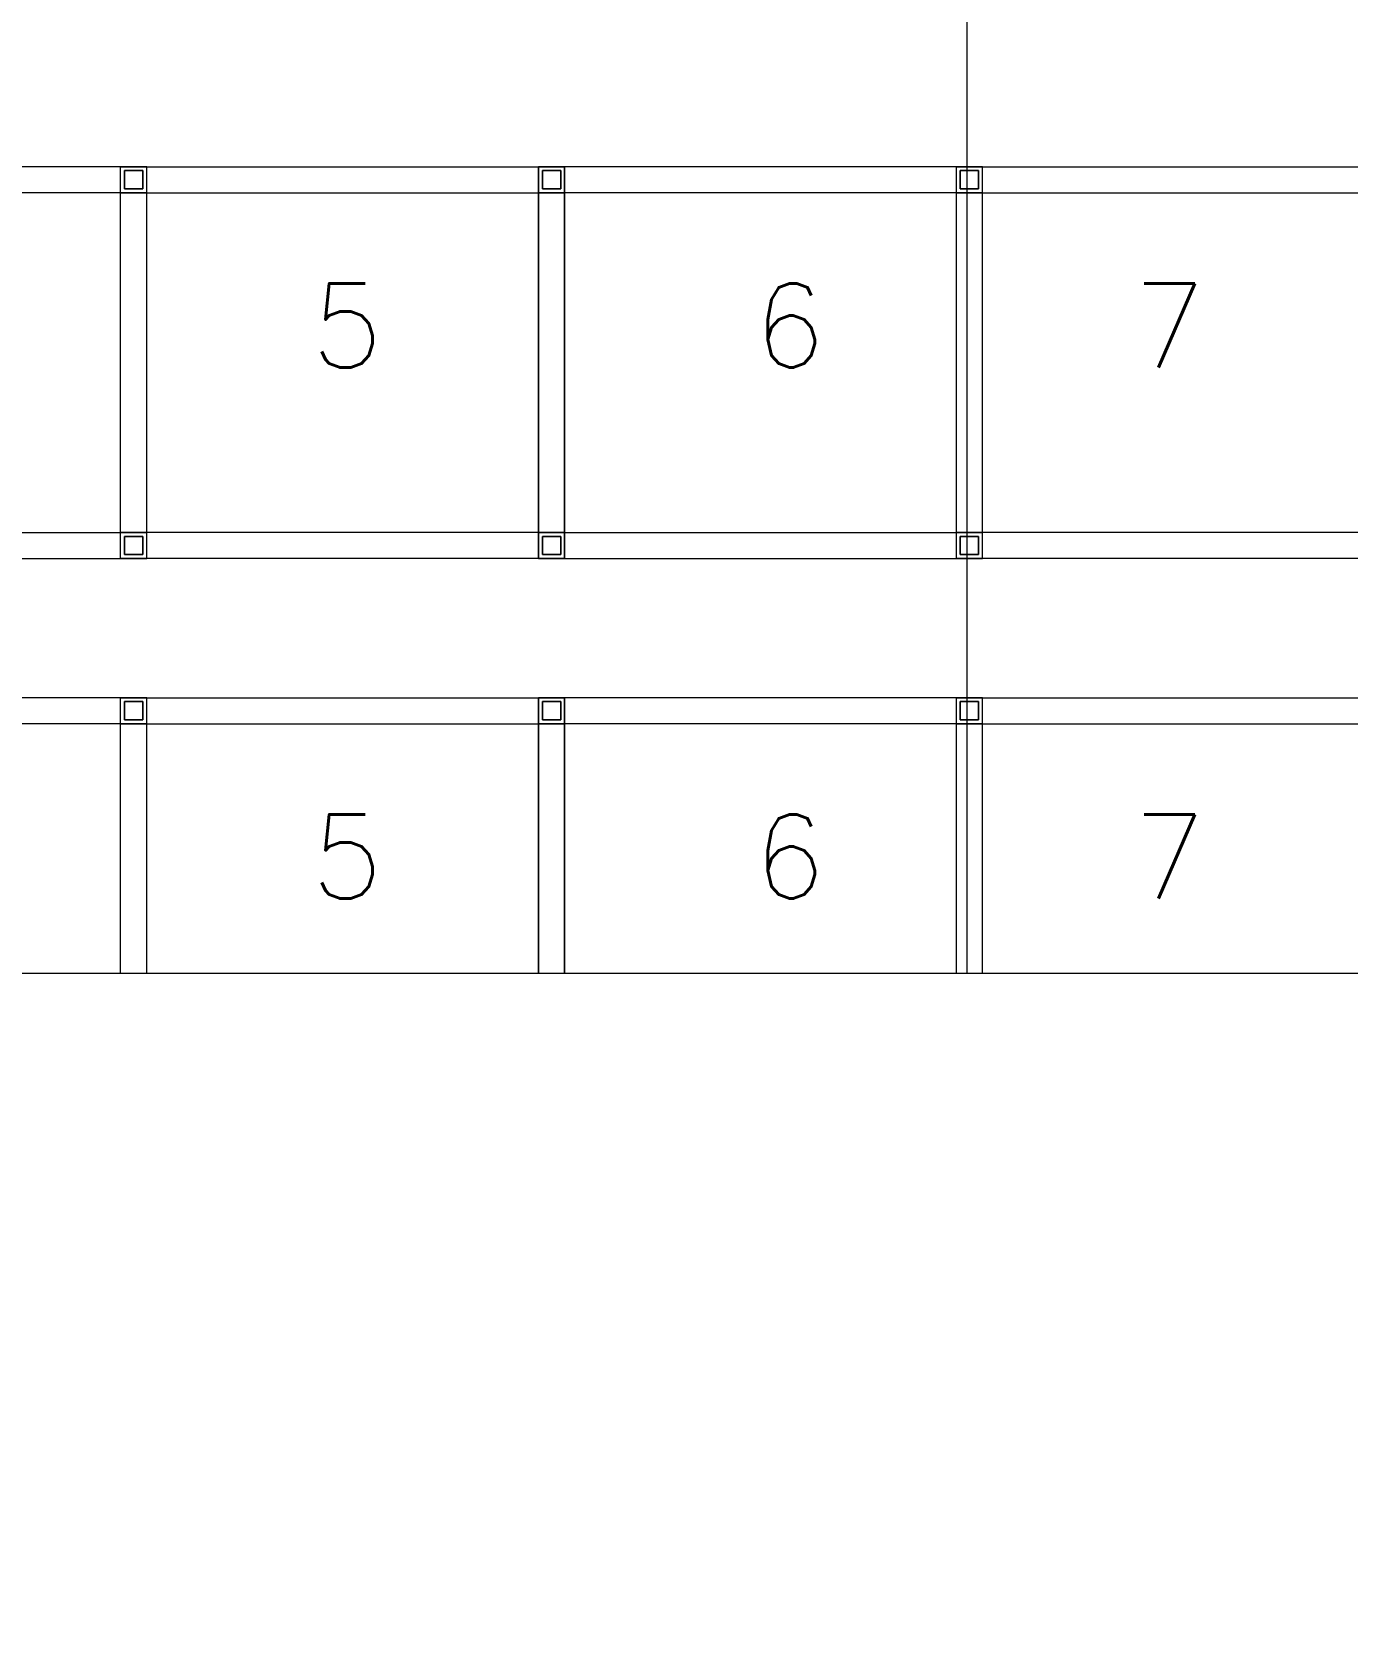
# Model space of a CAD drawing. Header units: millimetres. Extents: x -131970 to 468030, y -148196 to 152489.
# Drawn here: x 86421 to 91458, y 115779 to 121942 of the extents above; entities that cross this region are included whole.
import ezdxf
from ezdxf.xclip import XClip

# ---------------------------------------------------------------- set-up
doc = ezdxf.new("R2010")
doc.units = ezdxf.units.MM
doc.header["$LTSCALE"] = 500
doc.header["$XCLIPFRAME"] = 2
doc.linetypes.add('BUILDING PLAN$1$CENTER', pattern=[2, 1.25, -0.25, 0.25, -0.25])
doc.layers.get('0').update_dxf_attribs({"linetype": 'CONTINUOUS'})
doc.layers.add('0 DIMENSION', color=1, linetype='CONTINUOUS', lineweight=13)
doc.layers.add('BUILDING PLAN$0$CL', color=1, linetype='BUILDING PLAN$1$CENTER')
doc.styles.add('BUILDING PLAN$0$S1', font='romans1.shx')

# ---------------------------------------------------------------- blocks, each defined once
blk = doc.blocks.new('BUILDING PLAN$0$dfn')
at = {"color": 251}
for p, q in [((5747544.2, 378434.7), (5747544.2, 380134.7)), ((5747644, 378434.7), (5747644, 380134.7)), ((5748944.2, 380134.7), (5748944.2, 378434.7)), ((5749044.2, 380134.7), (5749044.2, 378434.7)), ((5749576.9, 378434.7), (5749576.9, 380134.7)), ((5749676.9, 378434.7), (5749676.9, 380134.7)), ((5749044.2, 378534.7), (5747544.2, 378534.7)), ((5747544.2, 378534.7), (5747544.2, 376834.7)), ((5749044.2, 378534.7), (5747544.2, 378534.7)), ((5749044.2, 378534.7), (5747544.2, 378534.7)), ((5749044.2, 378534.7), (5747544.2, 378534.7)), ((5749044.2, 378534.7), (5747544.2, 378534.7)), ((5749044.2, 378534.7), (5747544.2, 378534.7)), ((5749044.2, 378534.7), (5747544.2, 378534.7)), ((5749044.2, 378534.7), (5747544.2, 378534.7)), ((5749044.2, 378534.7), (5747544.2, 378534.7)), ((5749044.2, 378534.7), (5747544.2, 378534.7)), ((5749044.2, 378534.7), (5747544.2, 378534.7)), ((5747559, 378519.7), (5747559, 378449.7)), ((5747629, 378519.7), (5747559, 378519.7)), ((5747559, 378449.7), (5747559, 378519.7)), ((5747559, 378519.7), (5747629, 378519.7)), ((5747559, 378449.7), (5747559, 378519.7)), ((5747559, 378519.7), (5747629, 378519.7)), ((5747559, 378519.7), (5747559, 378449.7)), ((5747629, 378519.7), (5747559, 378519.7)), ((5747559, 378519.7), (5747559, 378449.7)), ((5747629, 378519.7), (5747559, 378519.7)), ((5747559, 378519.7), (5747559, 378449.7)), ((5747629, 378519.7), (5747559, 378519.7)), ((5747559, 378449.7), (5747559, 378519.7)), ((5747559, 378519.7), (5747629, 378519.7)), ((5747559, 378449.7), (5747559, 378519.7)), ((5747559, 378519.7), (5747629, 378519.7)), ((5747559, 378519.7), (5747559, 378449.7)), ((5747629, 378519.7), (5747559, 378519.7)), ((5747559, 378449.7), (5747559, 378519.7)), ((5747559, 378519.7), (5747629, 378519.7)), ((5747559, 378519.7), (5747559, 378449.7)), ((5747629, 378519.7), (5747559, 378519.7)), ((5747559, 378449.7), (5747559, 378519.7)), ((5747559, 378519.7), (5747629, 378519.7)), ((5747559, 378449.7), (5747559, 378519.7)), ((5747559, 378519.7), (5747629, 378519.7)), ((5747559, 378519.7), (5747559, 378449.7)), ((5747629, 378519.7), (5747559, 378519.7)), ((5747559, 378449.7), (5747559, 378519.7)), ((5747559, 378519.7), (5747629, 378519.7)), ((5747559, 378519.7), (5747559, 378449.7)), ((5747629, 378519.7), (5747559, 378519.7)), ((5747559, 378449.7), (5747559, 378519.7)), ((5747559, 378519.7), (5747629, 378519.7)), ((5747559, 378449.7), (5747559, 378519.7)), ((5747559, 378519.7), (5747629, 378519.7)), ((5747559, 378519.7), (5747559, 378449.7)), ((5747629, 378519.7), (5747559, 378519.7)), ((5747559, 378519.7), (5747559, 378449.7)), ((5747629, 378519.7), (5747559, 378519.7)), ((5747629, 378449.7), (5747629, 378519.7)), ((5747629, 378519.7), (5747629, 378449.7)), ((5747629, 378519.7), (5747629, 378449.7)), ((5747629, 378449.7), (5747629, 378519.7)), ((5747629, 378449.7), (5747629, 378519.7)), ((5747629, 378449.7), (5747629, 378519.7)), ((5747629, 378519.7), (5747629, 378449.7)), ((5747629, 378519.7), (5747629, 378449.7)), ((5747629, 378449.7), (5747629, 378519.7)), ((5747629, 378519.7), (5747629, 378449.7)), ((5747629, 378449.7), (5747629, 378519.7)), ((5747629, 378519.7), (5747629, 378449.7)), ((5747629, 378519.7), (5747629, 378449.7)), ((5747629, 378449.7), (5747629, 378519.7)), ((5747629, 378519.7), (5747629, 378449.7)), ((5747629, 378449.7), (5747629, 378519.7)), ((5747629, 378519.7), (5747629, 378449.7)), ((5747629, 378519.7), (5747629, 378449.7)), ((5747629, 378449.7), (5747629, 378519.7)), ((5747629, 378449.7), (5747629, 378519.7)), ((5747644, 378534.7), (5747644, 376834.7)), ((5748944.2, 376834.7), (5748944.2, 378534.7)), ((5748959.2, 378449.7), (5748959.2, 378519.7)), ((5748959.2, 378519.7), (5749029.2, 378519.7)), ((5748959.2, 378449.7), (5748959.2, 378519.7)), ((5748959.2, 378519.7), (5749029.2, 378519.7)), ((5749029.2, 378519.7), (5748959.2, 378519.7)), ((5748959.2, 378519.7), (5748959.2, 378449.7)), ((5749029.2, 378519.7), (5748959.2, 378519.7)), ((5748959.2, 378519.7), (5748959.2, 378449.7)), ((5748959.2, 378449.7), (5748959.2, 378519.7)), ((5748959.2, 378519.7), (5749029.2, 378519.7)), ((5748959.2, 378449.7), (5748959.2, 378519.7)), ((5748959.2, 378519.7), (5749029.2, 378519.7)), ((5749029.2, 378519.7), (5748959.2, 378519.7)), ((5748959.2, 378519.7), (5748959.2, 378449.7)), ((5749029.2, 378519.7), (5748959.2, 378519.7)), ((5748959.2, 378519.7), (5748959.2, 378449.7)), ((5748959.2, 378449.7), (5748959.2, 378519.7)), ((5748959.2, 378519.7), (5749029.2, 378519.7)), ((5749029.2, 378519.7), (5748959.2, 378519.7)), ((5748959.2, 378519.7), (5748959.2, 378449.7)), ((5748959.2, 378449.7), (5748959.2, 378519.7)), ((5748959.2, 378519.7), (5749029.2, 378519.7)), ((5749029.2, 378519.7), (5748959.2, 378519.7)), ((5748959.2, 378519.7), (5748959.2, 378449.7)), ((5749029.2, 378519.7), (5748959.2, 378519.7)), ((5748959.2, 378519.7), (5748959.2, 378449.7)), ((5748959.2, 378449.7), (5748959.2, 378519.7)), ((5748959.2, 378519.7), (5749029.2, 378519.7)), ((5749029.2, 378519.7), (5748959.2, 378519.7)), ((5748959.2, 378519.7), (5748959.2, 378449.7)), ((5748959.2, 378449.7), (5748959.2, 378519.7)), ((5748959.2, 378519.7), (5749029.2, 378519.7)), ((5748959.2, 378449.7), (5748959.2, 378519.7)), ((5748959.2, 378519.7), (5749029.2, 378519.7)), ((5749029.2, 378519.7), (5748959.2, 378519.7)), ((5748959.2, 378519.7), (5748959.2, 378449.7)), ((5749029.2, 378519.7), (5748959.2, 378519.7)), ((5748959.2, 378519.7), (5748959.2, 378449.7)), ((5748959.2, 378449.7), (5748959.2, 378519.7)), ((5748959.2, 378519.7), (5749029.2, 378519.7)), ((5749029.2, 378519.7), (5749029.2, 378449.7)), ((5749029.2, 378519.7), (5749029.2, 378449.7)), ((5749029.2, 378449.7), (5749029.2, 378519.7)), ((5749029.2, 378449.7), (5749029.2, 378519.7)), ((5749029.2, 378519.7), (5749029.2, 378449.7)), ((5749029.2, 378519.7), (5749029.2, 378449.7)), ((5749029.2, 378449.7), (5749029.2, 378519.7)), ((5749029.2, 378449.7), (5749029.2, 378519.7)), ((5749029.2, 378519.7), (5749029.2, 378449.7)), ((5749029.2, 378449.7), (5749029.2, 378519.7)), ((5749029.2, 378519.7), (5749029.2, 378449.7)), ((5749029.2, 378449.7), (5749029.2, 378519.7)), ((5749029.2, 378449.7), (5749029.2, 378519.7)), ((5749029.2, 378519.7), (5749029.2, 378449.7)), ((5749029.2, 378449.7), (5749029.2, 378519.7)), ((5749029.2, 378519.7), (5749029.2, 378449.7)), ((5749029.2, 378519.7), (5749029.2, 378449.7)), ((5749029.2, 378449.7), (5749029.2, 378519.7)), ((5749029.2, 378449.7), (5749029.2, 378519.7)), ((5749029.2, 378519.7), (5749029.2, 378449.7)), ((5749044.2, 376834.7), (5749044.2, 378534.7)), ((5751076.9, 378534.7), (5749576.9, 378534.7)), ((5749576.9, 378534.7), (5749576.9, 376834.7)), ((5751076.9, 378534.7), (5749576.9, 378534.7)), ((5751076.9, 378534.7), (5749576.9, 378534.7)), ((5751076.9, 378534.7), (5749576.9, 378534.7)), ((5751076.9, 378534.7), (5749576.9, 378534.7)), ((5751076.9, 378534.7), (5749576.9, 378534.7)), ((5751076.9, 378534.7), (5749576.9, 378534.7)), ((5751076.9, 378534.7), (5749576.9, 378534.7)), ((5751076.9, 378534.7), (5749576.9, 378534.7)), ((5751076.9, 378534.7), (5749576.9, 378534.7)), ((5751076.9, 378534.7), (5749576.9, 378534.7)), ((5749591.9, 378519.7), (5749591.9, 378449.7)), ((5749661.9, 378519.7), (5749591.9, 378519.7)), ((5749591.9, 378449.7), (5749591.9, 378519.7)), ((5749591.9, 378519.7), (5749661.9, 378519.7)), ((5749591.9, 378449.7), (5749591.9, 378519.7)), ((5749591.9, 378519.7), (5749661.9, 378519.7)), ((5749591.9, 378519.7), (5749591.9, 378449.7)), ((5749661.9, 378519.7), (5749591.9, 378519.7)), ((5749591.9, 378519.7), (5749591.9, 378449.7)), ((5749661.9, 378519.7), (5749591.9, 378519.7)), ((5749591.9, 378519.7), (5749591.9, 378449.7)), ((5749661.9, 378519.7), (5749591.9, 378519.7)), ((5749591.9, 378449.7), (5749591.9, 378519.7)), ((5749591.9, 378519.7), (5749661.9, 378519.7)), ((5749591.9, 378449.7), (5749591.9, 378519.7)), ((5749591.9, 378519.7), (5749661.9, 378519.7)), ((5749591.9, 378519.7), (5749591.9, 378449.7)), ((5749661.9, 378519.7), (5749591.9, 378519.7)), ((5749591.9, 378449.7), (5749591.9, 378519.7)), ((5749591.9, 378519.7), (5749661.9, 378519.7)), ((5749591.9, 378519.7), (5749591.9, 378449.7)), ((5749661.9, 378519.7), (5749591.9, 378519.7)), ((5749591.9, 378449.7), (5749591.9, 378519.7)), ((5749591.9, 378519.7), (5749661.9, 378519.7)), ((5749591.9, 378449.7), (5749591.9, 378519.7)), ((5749591.9, 378519.7), (5749661.9, 378519.7)), ((5749591.9, 378519.7), (5749591.9, 378449.7)), ((5749661.9, 378519.7), (5749591.9, 378519.7)), ((5749591.9, 378449.7), (5749591.9, 378519.7)), ((5749591.9, 378519.7), (5749661.9, 378519.7)), ((5749591.9, 378519.7), (5749591.9, 378449.7)), ((5749661.9, 378519.7), (5749591.9, 378519.7)), ((5749591.9, 378449.7), (5749591.9, 378519.7)), ((5749591.9, 378519.7), (5749661.9, 378519.7)), ((5749591.9, 378449.7), (5749591.9, 378519.7)), ((5749591.9, 378519.7), (5749661.9, 378519.7)), ((5749591.9, 378519.7), (5749591.9, 378449.7)), ((5749661.9, 378519.7), (5749591.9, 378519.7)), ((5749591.9, 378519.7), (5749591.9, 378449.7)), ((5749661.9, 378519.7), (5749591.9, 378519.7)), ((5749661.9, 378449.7), (5749661.9, 378519.7)), ((5749661.9, 378519.7), (5749661.9, 378449.7)), ((5749661.9, 378519.7), (5749661.9, 378449.7)), ((5749661.9, 378449.7), (5749661.9, 378519.7)), ((5749661.9, 378449.7), (5749661.9, 378519.7)), ((5749661.9, 378449.7), (5749661.9, 378519.7)), ((5749661.9, 378519.7), (5749661.9, 378449.7)), ((5749661.9, 378519.7), (5749661.9, 378449.7)), ((5749661.9, 378449.7), (5749661.9, 378519.7)), ((5749661.9, 378519.7), (5749661.9, 378449.7)), ((5749661.9, 378449.7), (5749661.9, 378519.7)), ((5749661.9, 378519.7), (5749661.9, 378449.7)), ((5749661.9, 378519.7), (5749661.9, 378449.7)), ((5749661.9, 378449.7), (5749661.9, 378519.7)), ((5749661.9, 378519.7), (5749661.9, 378449.7)), ((5749661.9, 378449.7), (5749661.9, 378519.7)), ((5749661.9, 378519.7), (5749661.9, 378449.7)), ((5749661.9, 378519.7), (5749661.9, 378449.7)), ((5749661.9, 378449.7), (5749661.9, 378519.7)), ((5749661.9, 378449.7), (5749661.9, 378519.7)), ((5749676.9, 378534.7), (5749676.9, 376834.7)), ((5749044.2, 378434.7), (5747544.2, 378434.7)), ((5749044.2, 378434.7), (5747544.2, 378434.7)), ((5749044.2, 378434.7), (5747544.2, 378434.7)), ((5749044.2, 378434.7), (5747544.2, 378434.7)), ((5749044.2, 378434.7), (5747544.2, 378434.7)), ((5749044.2, 378434.7), (5747544.2, 378434.7)), ((5749044.2, 378434.7), (5747544.2, 378434.7)), ((5749044.2, 378434.7), (5747544.2, 378434.7)), ((5749044.2, 378434.7), (5747544.2, 378434.7)), ((5749044.2, 378434.7), (5747544.2, 378434.7)), ((5749044.2, 378434.7), (5747544.2, 378434.7)), ((5747559, 378449.7), (5747629, 378449.7)), ((5747629, 378449.7), (5747559, 378449.7)), ((5747629, 378449.7), (5747559, 378449.7)), ((5747559, 378449.7), (5747629, 378449.7)), ((5747559, 378449.7), (5747629, 378449.7)), ((5747559, 378449.7), (5747629, 378449.7)), ((5747629, 378449.7), (5747559, 378449.7)), ((5747629, 378449.7), (5747559, 378449.7)), ((5747559, 378449.7), (5747629, 378449.7)), ((5747629, 378449.7), (5747559, 378449.7)), ((5747559, 378449.7), (5747629, 378449.7)), ((5747629, 378449.7), (5747559, 378449.7)), ((5747629, 378449.7), (5747559, 378449.7)), ((5747559, 378449.7), (5747629, 378449.7)), ((5747629, 378449.7), (5747559, 378449.7)), ((5747559, 378449.7), (5747629, 378449.7)), ((5747629, 378449.7), (5747559, 378449.7)), ((5747629, 378449.7), (5747559, 378449.7)), ((5747559, 378449.7), (5747629, 378449.7)), ((5747559, 378449.7), (5747629, 378449.7)), ((5749029.2, 378449.7), (5748959.2, 378449.7)), ((5749029.2, 378449.7), (5748959.2, 378449.7)), ((5748959.2, 378449.7), (5749029.2, 378449.7)), ((5748959.2, 378449.7), (5749029.2, 378449.7)), ((5749029.2, 378449.7), (5748959.2, 378449.7)), ((5749029.2, 378449.7), (5748959.2, 378449.7)), ((5748959.2, 378449.7), (5749029.2, 378449.7)), ((5748959.2, 378449.7), (5749029.2, 378449.7)), ((5749029.2, 378449.7), (5748959.2, 378449.7)), ((5748959.2, 378449.7), (5749029.2, 378449.7)), ((5749029.2, 378449.7), (5748959.2, 378449.7)), ((5748959.2, 378449.7), (5749029.2, 378449.7)), ((5748959.2, 378449.7), (5749029.2, 378449.7)), ((5749029.2, 378449.7), (5748959.2, 378449.7)), ((5748959.2, 378449.7), (5749029.2, 378449.7)), ((5749029.2, 378449.7), (5748959.2, 378449.7)), ((5749029.2, 378449.7), (5748959.2, 378449.7)), ((5748959.2, 378449.7), (5749029.2, 378449.7)), ((5748959.2, 378449.7), (5749029.2, 378449.7)), ((5749029.2, 378449.7), (5748959.2, 378449.7)), ((5751076.9, 378434.7), (5749576.9, 378434.7)), ((5751076.9, 378434.7), (5749576.9, 378434.7)), ((5751076.9, 378434.7), (5749576.9, 378434.7)), ((5751076.9, 378434.7), (5749576.9, 378434.7)), ((5751076.9, 378434.7), (5749576.9, 378434.7)), ((5751076.9, 378434.7), (5749576.9, 378434.7)), ((5751076.9, 378434.7), (5749576.9, 378434.7)), ((5751076.9, 378434.7), (5749576.9, 378434.7)), ((5751076.9, 378434.7), (5749576.9, 378434.7)), ((5751076.9, 378434.7), (5749576.9, 378434.7)), ((5751076.9, 378434.7), (5749576.9, 378434.7)), ((5749591.9, 378449.7), (5749661.9, 378449.7)), ((5749661.9, 378449.7), (5749591.9, 378449.7)), ((5749661.9, 378449.7), (5749591.9, 378449.7)), ((5749591.9, 378449.7), (5749661.9, 378449.7)), ((5749591.9, 378449.7), (5749661.9, 378449.7)), ((5749591.9, 378449.7), (5749661.9, 378449.7)), ((5749661.9, 378449.7), (5749591.9, 378449.7)), ((5749661.9, 378449.7), (5749591.9, 378449.7)), ((5749591.9, 378449.7), (5749661.9, 378449.7)), ((5749661.9, 378449.7), (5749591.9, 378449.7)), ((5749591.9, 378449.7), (5749661.9, 378449.7)), ((5749661.9, 378449.7), (5749591.9, 378449.7)), ((5749661.9, 378449.7), (5749591.9, 378449.7)), ((5749591.9, 378449.7), (5749661.9, 378449.7)), ((5749661.9, 378449.7), (5749591.9, 378449.7)), ((5749591.9, 378449.7), (5749661.9, 378449.7)), ((5749661.9, 378449.7), (5749591.9, 378449.7)), ((5749661.9, 378449.7), (5749591.9, 378449.7)), ((5749591.9, 378449.7), (5749661.9, 378449.7)), ((5749591.9, 378449.7), (5749661.9, 378449.7)), ((5749044.2, 376934.7), (5747544.2, 376934.7)), ((5749044.2, 376934.7), (5747544.2, 376934.7)), ((5749044.2, 376934.7), (5747544.2, 376934.7)), ((5749044.2, 376934.7), (5747544.2, 376934.7)), ((5749044.2, 376934.7), (5747544.2, 376934.7)), ((5749044.2, 376934.7), (5747544.2, 376934.7)), ((5747544.2, 375234.7), (5747544.2, 376934.7)), ((5747544.2, 376934.7), (5749044.2, 376934.7)), ((5749044.2, 376934.7), (5747544.2, 376934.7)), ((5749044.2, 376934.7), (5747544.2, 376934.7)), ((5749044.2, 376934.7), (5747544.2, 376934.7)), ((5749044.2, 376934.7), (5747544.2, 376934.7)), ((5747559, 376919.7), (5747559, 376849.7)), ((5747629, 376919.7), (5747559, 376919.7)), ((5747559, 376849.7), (5747559, 376919.7)), ((5747559, 376919.7), (5747629, 376919.7)), ((5747559, 376849.7), (5747559, 376919.7)), ((5747559, 376919.7), (5747629, 376919.7)), ((5747559, 376919.7), (5747559, 376849.7)), ((5747629, 376919.7), (5747559, 376919.7)), ((5747559, 376849.7), (5747559, 376919.7)), ((5747559, 376919.7), (5747629, 376919.7)), ((5747559, 376919.7), (5747559, 376849.7)), ((5747629, 376919.7), (5747559, 376919.7)), ((5747559, 376849.7), (5747559, 376919.7)), ((5747559, 376919.7), (5747629, 376919.7)), ((5747559, 376849.7), (5747559, 376919.7)), ((5747559, 376919.7), (5747629, 376919.7)), ((5747559, 376919.7), (5747559, 376849.7)), ((5747629, 376919.7), (5747559, 376919.7)), ((5747559, 376919.7), (5747559, 376849.7)), ((5747629, 376919.7), (5747559, 376919.7)), ((5747559, 376919.7), (5747559, 376849.7)), ((5747629, 376919.7), (5747559, 376919.7)), ((5747559, 376849.7), (5747559, 376919.7)), ((5747559, 376919.7), (5747629, 376919.7)), ((5747559, 376849.7), (5747559, 376919.7)), ((5747559, 376919.7), (5747629, 376919.7)), ((5747559, 376919.7), (5747559, 376849.7)), ((5747629, 376919.7), (5747559, 376919.7)), ((5747559, 376919.7), (5747559, 376849.7)), ((5747629, 376919.7), (5747559, 376919.7)), ((5747559, 376919.7), (5747559, 376849.7)), ((5747629, 376919.7), (5747559, 376919.7)), ((5747559, 376849.7), (5747559, 376919.7)), ((5747559, 376919.7), (5747629, 376919.7)), ((5747559, 376849.7), (5747559, 376919.7)), ((5747559, 376919.7), (5747629, 376919.7)), ((5747559, 376919.7), (5747559, 376849.7)), ((5747629, 376919.7), (5747559, 376919.7)), ((5747559, 376849.7), (5747559, 376919.7)), ((5747559, 376919.7), (5747629, 376919.7)), ((5747629, 376849.7), (5747629, 376919.7)), ((5747629, 376919.7), (5747629, 376849.7)), ((5747629, 376919.7), (5747629, 376849.7)), ((5747629, 376849.7), (5747629, 376919.7)), ((5747629, 376919.7), (5747629, 376849.7)), ((5747629, 376849.7), (5747629, 376919.7)), ((5747629, 376919.7), (5747629, 376849.7)), ((5747629, 376919.7), (5747629, 376849.7)), ((5747629, 376849.7), (5747629, 376919.7)), ((5747629, 376849.7), (5747629, 376919.7)), ((5747629, 376849.7), (5747629, 376919.7)), ((5747629, 376919.7), (5747629, 376849.7)), ((5747629, 376919.7), (5747629, 376849.7)), ((5747629, 376849.7), (5747629, 376919.7)), ((5747629, 376849.7), (5747629, 376919.7)), ((5747629, 376849.7), (5747629, 376919.7)), ((5747629, 376919.7), (5747629, 376849.7)), ((5747629, 376919.7), (5747629, 376849.7)), ((5747629, 376849.7), (5747629, 376919.7)), ((5747629, 376919.7), (5747629, 376849.7)), ((5747644, 375234.7), (5747644, 376934.7)), ((5748944.2, 376934.7), (5748944.2, 375234.7)), ((5749029.2, 376919.7), (5748959.2, 376919.7)), ((5748959.2, 376919.7), (5748959.2, 376849.7)), ((5748959.2, 376849.7), (5748959.2, 376919.7)), ((5748959.2, 376919.7), (5749029.2, 376919.7)), ((5749029.2, 376919.7), (5748959.2, 376919.7)), ((5748959.2, 376919.7), (5748959.2, 376849.7)), ((5749029.2, 376919.7), (5748959.2, 376919.7)), ((5748959.2, 376919.7), (5748959.2, 376849.7)), ((5748959.2, 376849.7), (5748959.2, 376919.7)), ((5748959.2, 376919.7), (5749029.2, 376919.7)), ((5748959.2, 376849.7), (5748959.2, 376919.7)), ((5748959.2, 376919.7), (5749029.2, 376919.7)), ((5749029.2, 376919.7), (5748959.2, 376919.7)), ((5748959.2, 376919.7), (5748959.2, 376849.7)), ((5749029.2, 376919.7), (5748959.2, 376919.7)), ((5748959.2, 376919.7), (5748959.2, 376849.7)), ((5748959.2, 376849.7), (5748959.2, 376919.7)), ((5748959.2, 376919.7), (5749029.2, 376919.7)), ((5748959.2, 376849.7), (5748959.2, 376919.7)), ((5748959.2, 376919.7), (5749029.2, 376919.7)), ((5748959.2, 376849.7), (5748959.2, 376919.7)), ((5748959.2, 376919.7), (5749029.2, 376919.7)), ((5749029.2, 376919.7), (5748959.2, 376919.7)), ((5748959.2, 376919.7), (5748959.2, 376849.7)), ((5749029.2, 376919.7), (5748959.2, 376919.7)), ((5748959.2, 376919.7), (5748959.2, 376849.7)), ((5748959.2, 376849.7), (5748959.2, 376919.7)), ((5748959.2, 376919.7), (5749029.2, 376919.7)), ((5748959.2, 376849.7), (5748959.2, 376919.7)), ((5748959.2, 376919.7), (5749029.2, 376919.7)), ((5749029.2, 376919.7), (5748959.2, 376919.7)), ((5748959.2, 376919.7), (5748959.2, 376849.7)), ((5748959.2, 376849.7), (5748959.2, 376919.7)), ((5748959.2, 376919.7), (5749029.2, 376919.7)), ((5749029.2, 376919.7), (5748959.2, 376919.7)), ((5748959.2, 376919.7), (5748959.2, 376849.7)), ((5749029.2, 376919.7), (5748959.2, 376919.7)), ((5748959.2, 376919.7), (5748959.2, 376849.7)), ((5748959.2, 376849.7), (5748959.2, 376919.7)), ((5748959.2, 376919.7), (5749029.2, 376919.7)), ((5749029.2, 376849.7), (5749029.2, 376919.7)), ((5749029.2, 376919.7), (5749029.2, 376849.7)), ((5749029.2, 376849.7), (5749029.2, 376919.7)), ((5749029.2, 376849.7), (5749029.2, 376919.7)), ((5749029.2, 376919.7), (5749029.2, 376849.7)), ((5749029.2, 376919.7), (5749029.2, 376849.7)), ((5749029.2, 376849.7), (5749029.2, 376919.7)), ((5749029.2, 376849.7), (5749029.2, 376919.7)), ((5749029.2, 376919.7), (5749029.2, 376849.7)), ((5749029.2, 376919.7), (5749029.2, 376849.7)), ((5749029.2, 376919.7), (5749029.2, 376849.7)), ((5749029.2, 376849.7), (5749029.2, 376919.7)), ((5749029.2, 376849.7), (5749029.2, 376919.7)), ((5749029.2, 376919.7), (5749029.2, 376849.7)), ((5749029.2, 376919.7), (5749029.2, 376849.7)), ((5749029.2, 376849.7), (5749029.2, 376919.7)), ((5749029.2, 376919.7), (5749029.2, 376849.7)), ((5749029.2, 376849.7), (5749029.2, 376919.7)), ((5749029.2, 376849.7), (5749029.2, 376919.7)), ((5749029.2, 376919.7), (5749029.2, 376849.7)), ((5749044.2, 376934.7), (5749044.2, 375234.7)), ((5751076.9, 376934.7), (5749576.9, 376934.7)), ((5751076.9, 376934.7), (5749576.9, 376934.7)), ((5751076.9, 376934.7), (5749576.9, 376934.7)), ((5751076.9, 376934.7), (5749576.9, 376934.7)), ((5751076.9, 376934.7), (5749576.9, 376934.7)), ((5751076.9, 376934.7), (5749576.9, 376934.7)), ((5749576.9, 375234.7), (5749576.9, 376934.7)), ((5749576.9, 376934.7), (5751076.9, 376934.7)), ((5751076.9, 376934.7), (5749576.9, 376934.7)), ((5751076.9, 376934.7), (5749576.9, 376934.7)), ((5751076.9, 376934.7), (5749576.9, 376934.7)), ((5751076.9, 376934.7), (5749576.9, 376934.7)), ((5749591.9, 376919.7), (5749591.9, 376849.7)), ((5749661.9, 376919.7), (5749591.9, 376919.7)), ((5749591.9, 376849.7), (5749591.9, 376919.7)), ((5749591.9, 376919.7), (5749661.9, 376919.7)), ((5749591.9, 376849.7), (5749591.9, 376919.7)), ((5749591.9, 376919.7), (5749661.9, 376919.7)), ((5749591.9, 376919.7), (5749591.9, 376849.7)), ((5749661.9, 376919.7), (5749591.9, 376919.7)), ((5749591.9, 376849.7), (5749591.9, 376919.7)), ((5749591.9, 376919.7), (5749661.9, 376919.7)), ((5749591.9, 376919.7), (5749591.9, 376849.7)), ((5749661.9, 376919.7), (5749591.9, 376919.7)), ((5749591.9, 376849.7), (5749591.9, 376919.7)), ((5749591.9, 376919.7), (5749661.9, 376919.7)), ((5749591.9, 376849.7), (5749591.9, 376919.7)), ((5749591.9, 376919.7), (5749661.9, 376919.7)), ((5749591.9, 376919.7), (5749591.9, 376849.7)), ((5749661.9, 376919.7), (5749591.9, 376919.7)), ((5749591.9, 376919.7), (5749591.9, 376849.7)), ((5749661.9, 376919.7), (5749591.9, 376919.7)), ((5749591.9, 376919.7), (5749591.9, 376849.7)), ((5749661.9, 376919.7), (5749591.9, 376919.7)), ((5749591.9, 376849.7), (5749591.9, 376919.7)), ((5749591.9, 376919.7), (5749661.9, 376919.7)), ((5749591.9, 376849.7), (5749591.9, 376919.7)), ((5749591.9, 376919.7), (5749661.9, 376919.7)), ((5749591.9, 376919.7), (5749591.9, 376849.7)), ((5749661.9, 376919.7), (5749591.9, 376919.7)), ((5749591.9, 376919.7), (5749591.9, 376849.7)), ((5749661.9, 376919.7), (5749591.9, 376919.7)), ((5749591.9, 376919.7), (5749591.9, 376849.7)), ((5749661.9, 376919.7), (5749591.9, 376919.7)), ((5749591.9, 376849.7), (5749591.9, 376919.7)), ((5749591.9, 376919.7), (5749661.9, 376919.7)), ((5749591.9, 376849.7), (5749591.9, 376919.7)), ((5749591.9, 376919.7), (5749661.9, 376919.7)), ((5749591.9, 376919.7), (5749591.9, 376849.7)), ((5749661.9, 376919.7), (5749591.9, 376919.7)), ((5749591.9, 376849.7), (5749591.9, 376919.7)), ((5749591.9, 376919.7), (5749661.9, 376919.7)), ((5749661.9, 376849.7), (5749661.9, 376919.7)), ((5749661.9, 376919.7), (5749661.9, 376849.7)), ((5749661.9, 376919.7), (5749661.9, 376849.7)), ((5749661.9, 376849.7), (5749661.9, 376919.7)), ((5749661.9, 376919.7), (5749661.9, 376849.7)), ((5749661.9, 376849.7), (5749661.9, 376919.7)), ((5749661.9, 376919.7), (5749661.9, 376849.7)), ((5749661.9, 376919.7), (5749661.9, 376849.7)), ((5749661.9, 376849.7), (5749661.9, 376919.7)), ((5749661.9, 376849.7), (5749661.9, 376919.7)), ((5749661.9, 376849.7), (5749661.9, 376919.7)), ((5749661.9, 376919.7), (5749661.9, 376849.7)), ((5749661.9, 376919.7), (5749661.9, 376849.7)), ((5749661.9, 376849.7), (5749661.9, 376919.7)), ((5749661.9, 376849.7), (5749661.9, 376919.7)), ((5749661.9, 376849.7), (5749661.9, 376919.7)), ((5749661.9, 376919.7), (5749661.9, 376849.7)), ((5749661.9, 376919.7), (5749661.9, 376849.7)), ((5749661.9, 376849.7), (5749661.9, 376919.7)), ((5749661.9, 376919.7), (5749661.9, 376849.7)), ((5749676.9, 375234.7), (5749676.9, 376934.7)), ((5747544.2, 376834.7), (5749044.2, 376834.7)), ((5749044.2, 376834.7), (5747544.2, 376834.7)), ((5749044.2, 376834.7), (5747544.2, 376834.7)), ((5749044.2, 376834.7), (5747544.2, 376834.7)), ((5749044.2, 376834.7), (5747544.2, 376834.7)), ((5749044.2, 376834.7), (5747544.2, 376834.7)), ((5749044.2, 376834.7), (5747544.2, 376834.7)), ((5749044.2, 376834.7), (5747544.2, 376834.7)), ((5749044.2, 376834.7), (5747544.2, 376834.7)), ((5749044.2, 376834.7), (5747544.2, 376834.7)), ((5749044.2, 376834.7), (5747544.2, 376834.7)), ((5747559, 376849.7), (5747629, 376849.7)), ((5747629, 376849.7), (5747559, 376849.7)), ((5747629, 376849.7), (5747559, 376849.7)), ((5747559, 376849.7), (5747629, 376849.7)), ((5747629, 376849.7), (5747559, 376849.7)), ((5747559, 376849.7), (5747629, 376849.7)), ((5747629, 376849.7), (5747559, 376849.7)), ((5747629, 376849.7), (5747559, 376849.7)), ((5747559, 376849.7), (5747629, 376849.7)), ((5747559, 376849.7), (5747629, 376849.7)), ((5747559, 376849.7), (5747629, 376849.7)), ((5747629, 376849.7), (5747559, 376849.7)), ((5747629, 376849.7), (5747559, 376849.7)), ((5747559, 376849.7), (5747629, 376849.7)), ((5747559, 376849.7), (5747629, 376849.7)), ((5747559, 376849.7), (5747629, 376849.7)), ((5747629, 376849.7), (5747559, 376849.7)), ((5747629, 376849.7), (5747559, 376849.7)), ((5747559, 376849.7), (5747629, 376849.7)), ((5747629, 376849.7), (5747559, 376849.7)), ((5748959.2, 376849.7), (5749029.2, 376849.7)), ((5749029.2, 376849.7), (5748959.2, 376849.7)), ((5748959.2, 376849.7), (5749029.2, 376849.7)), ((5748959.2, 376849.7), (5749029.2, 376849.7)), ((5749029.2, 376849.7), (5748959.2, 376849.7)), ((5749029.2, 376849.7), (5748959.2, 376849.7)), ((5748959.2, 376849.7), (5749029.2, 376849.7)), ((5748959.2, 376849.7), (5749029.2, 376849.7)), ((5749029.2, 376849.7), (5748959.2, 376849.7)), ((5749029.2, 376849.7), (5748959.2, 376849.7)), ((5749029.2, 376849.7), (5748959.2, 376849.7)), ((5748959.2, 376849.7), (5749029.2, 376849.7)), ((5748959.2, 376849.7), (5749029.2, 376849.7)), ((5749029.2, 376849.7), (5748959.2, 376849.7)), ((5749029.2, 376849.7), (5748959.2, 376849.7)), ((5748959.2, 376849.7), (5749029.2, 376849.7)), ((5749029.2, 376849.7), (5748959.2, 376849.7)), ((5748959.2, 376849.7), (5749029.2, 376849.7)), ((5748959.2, 376849.7), (5749029.2, 376849.7)), ((5749029.2, 376849.7), (5748959.2, 376849.7)), ((5749576.9, 376834.7), (5751076.9, 376834.7)), ((5751076.9, 376834.7), (5749576.9, 376834.7)), ((5751076.9, 376834.7), (5749576.9, 376834.7)), ((5751076.9, 376834.7), (5749576.9, 376834.7)), ((5751076.9, 376834.7), (5749576.9, 376834.7)), ((5751076.9, 376834.7), (5749576.9, 376834.7)), ((5751076.9, 376834.7), (5749576.9, 376834.7)), ((5751076.9, 376834.7), (5749576.9, 376834.7)), ((5751076.9, 376834.7), (5749576.9, 376834.7)), ((5751076.9, 376834.7), (5749576.9, 376834.7)), ((5751076.9, 376834.7), (5749576.9, 376834.7)), ((5749591.9, 376849.7), (5749661.9, 376849.7)), ((5749661.9, 376849.7), (5749591.9, 376849.7)), ((5749661.9, 376849.7), (5749591.9, 376849.7)), ((5749591.9, 376849.7), (5749661.9, 376849.7)), ((5749661.9, 376849.7), (5749591.9, 376849.7)), ((5749591.9, 376849.7), (5749661.9, 376849.7)), ((5749661.9, 376849.7), (5749591.9, 376849.7)), ((5749661.9, 376849.7), (5749591.9, 376849.7)), ((5749591.9, 376849.7), (5749661.9, 376849.7)), ((5749591.9, 376849.7), (5749661.9, 376849.7)), ((5749591.9, 376849.7), (5749661.9, 376849.7)), ((5749661.9, 376849.7), (5749591.9, 376849.7)), ((5749661.9, 376849.7), (5749591.9, 376849.7)), ((5749591.9, 376849.7), (5749661.9, 376849.7)), ((5749591.9, 376849.7), (5749661.9, 376849.7)), ((5749591.9, 376849.7), (5749661.9, 376849.7)), ((5749661.9, 376849.7), (5749591.9, 376849.7)), ((5749661.9, 376849.7), (5749591.9, 376849.7)), ((5749591.9, 376849.7), (5749661.9, 376849.7)), ((5749661.9, 376849.7), (5749591.9, 376849.7)), ((5749044.2, 375334.7), (5747544.2, 375334.7)), ((5747544.2, 375334.7), (5747544.2, 373634.7)), ((5749044.2, 375334.7), (5747544.2, 375334.7)), ((5749044.2, 375334.7), (5747544.2, 375334.7)), ((5749044.2, 375334.7), (5747544.2, 375334.7)), ((5749044.2, 375334.7), (5747544.2, 375334.7)), ((5749044.2, 375334.7), (5747544.2, 375334.7)), ((5749044.2, 375334.7), (5747544.2, 375334.7)), ((5749044.2, 375334.7), (5747544.2, 375334.7)), ((5749044.2, 375334.7), (5747544.2, 375334.7)), ((5749044.2, 375334.7), (5747544.2, 375334.7)), ((5749044.2, 375334.7), (5747544.2, 375334.7)), ((5747559, 375319.7), (5747559, 375249.7)), ((5747629, 375319.7), (5747559, 375319.7)), ((5747559, 375249.7), (5747559, 375319.7)), ((5747559, 375319.7), (5747629, 375319.7)), ((5747559, 375319.7), (5747559, 375249.7)), ((5747629, 375319.7), (5747559, 375319.7)), ((5747559, 375249.7), (5747559, 375319.7)), ((5747559, 375319.7), (5747629, 375319.7)), ((5747559, 375319.7), (5747559, 375249.7)), ((5747629, 375319.7), (5747559, 375319.7)), ((5747559, 375319.7), (5747559, 375249.7)), ((5747629, 375319.7), (5747559, 375319.7)), ((5747559, 375249.7), (5747559, 375319.7)), ((5747559, 375319.7), (5747629, 375319.7)), ((5747559, 375319.7), (5747559, 375249.7)), ((5747629, 375319.7), (5747559, 375319.7)), ((5747559, 375249.7), (5747559, 375319.7)), ((5747559, 375319.7), (5747629, 375319.7)), ((5747559, 375319.7), (5747559, 375249.7)), ((5747629, 375319.7), (5747559, 375319.7)), ((5747559, 375319.7), (5747559, 375249.7)), ((5747629, 375319.7), (5747559, 375319.7)), ((5747559, 375249.7), (5747559, 375319.7)), ((5747559, 375319.7), (5747629, 375319.7)), ((5747559, 375249.7), (5747559, 375319.7)), ((5747559, 375319.7), (5747629, 375319.7)), ((5747559, 375249.7), (5747559, 375319.7)), ((5747559, 375319.7), (5747629, 375319.7)), ((5747559, 375319.7), (5747559, 375249.7)), ((5747629, 375319.7), (5747559, 375319.7)), ((5747559, 375319.7), (5747559, 375249.7)), ((5747629, 375319.7), (5747559, 375319.7)), ((5747559, 375249.7), (5747559, 375319.7)), ((5747559, 375319.7), (5747629, 375319.7)), ((5747559, 375249.7), (5747559, 375319.7)), ((5747559, 375319.7), (5747629, 375319.7)), ((5747559, 375249.7), (5747559, 375319.7)), ((5747559, 375319.7), (5747629, 375319.7)), ((5747559, 375319.7), (5747559, 375249.7)), ((5747629, 375319.7), (5747559, 375319.7)), ((5747629, 375249.7), (5747629, 375319.7)), ((5747629, 375319.7), (5747629, 375249.7)), ((5747629, 375249.7), (5747629, 375319.7)), ((5747629, 375319.7), (5747629, 375249.7)), ((5747629, 375249.7), (5747629, 375319.7)), ((5747629, 375249.7), (5747629, 375319.7)), ((5747629, 375319.7), (5747629, 375249.7)), ((5747629, 375249.7), (5747629, 375319.7)), ((5747629, 375319.7), (5747629, 375249.7)), ((5747629, 375249.7), (5747629, 375319.7)), ((5747629, 375249.7), (5747629, 375319.7)), ((5747629, 375319.7), (5747629, 375249.7)), ((5747629, 375319.7), (5747629, 375249.7)), ((5747629, 375319.7), (5747629, 375249.7)), ((5747629, 375249.7), (5747629, 375319.7)), ((5747629, 375249.7), (5747629, 375319.7)), ((5747629, 375319.7), (5747629, 375249.7)), ((5747629, 375319.7), (5747629, 375249.7)), ((5747629, 375319.7), (5747629, 375249.7)), ((5747629, 375249.7), (5747629, 375319.7)), ((5747644, 375334.7), (5747644, 373634.7)), ((5748944.2, 373634.7), (5748944.2, 375334.7)), ((5748959.2, 375249.7), (5748959.2, 375319.7)), ((5748959.2, 375319.7), (5749029.2, 375319.7)), ((5749029.2, 375319.7), (5748959.2, 375319.7)), ((5748959.2, 375319.7), (5748959.2, 375249.7)), ((5748959.2, 375249.7), (5748959.2, 375319.7)), ((5748959.2, 375319.7), (5749029.2, 375319.7)), ((5748959.2, 375249.7), (5748959.2, 375319.7)), ((5748959.2, 375319.7), (5749029.2, 375319.7)), ((5749029.2, 375319.7), (5748959.2, 375319.7)), ((5748959.2, 375319.7), (5748959.2, 375249.7)), ((5749029.2, 375319.7), (5748959.2, 375319.7)), ((5748959.2, 375319.7), (5748959.2, 375249.7)), ((5748959.2, 375249.7), (5748959.2, 375319.7)), ((5748959.2, 375319.7), (5749029.2, 375319.7)), ((5748959.2, 375249.7), (5748959.2, 375319.7)), ((5748959.2, 375319.7), (5749029.2, 375319.7)), ((5749029.2, 375319.7), (5748959.2, 375319.7)), ((5748959.2, 375319.7), (5748959.2, 375249.7)), ((5749029.2, 375319.7), (5748959.2, 375319.7)), ((5748959.2, 375319.7), (5748959.2, 375249.7)), ((5749029.2, 375319.7), (5748959.2, 375319.7)), ((5748959.2, 375319.7), (5748959.2, 375249.7)), ((5748959.2, 375249.7), (5748959.2, 375319.7)), ((5748959.2, 375319.7), (5749029.2, 375319.7)), ((5748959.2, 375249.7), (5748959.2, 375319.7)), ((5748959.2, 375319.7), (5749029.2, 375319.7)), ((5749029.2, 375319.7), (5748959.2, 375319.7)), ((5748959.2, 375319.7), (5748959.2, 375249.7)), ((5749029.2, 375319.7), (5748959.2, 375319.7)), ((5748959.2, 375319.7), (5748959.2, 375249.7)), ((5748959.2, 375249.7), (5748959.2, 375319.7)), ((5748959.2, 375319.7), (5749029.2, 375319.7)), ((5749029.2, 375319.7), (5748959.2, 375319.7)), ((5748959.2, 375319.7), (5748959.2, 375249.7)), ((5748959.2, 375249.7), (5748959.2, 375319.7)), ((5748959.2, 375319.7), (5749029.2, 375319.7)), ((5748959.2, 375249.7), (5748959.2, 375319.7)), ((5748959.2, 375319.7), (5749029.2, 375319.7)), ((5749029.2, 375319.7), (5748959.2, 375319.7)), ((5748959.2, 375319.7), (5748959.2, 375249.7)), ((5749029.2, 375319.7), (5749029.2, 375249.7)), ((5749029.2, 375249.7), (5749029.2, 375319.7)), ((5749029.2, 375319.7), (5749029.2, 375249.7)), ((5749029.2, 375319.7), (5749029.2, 375249.7)), ((5749029.2, 375249.7), (5749029.2, 375319.7)), ((5749029.2, 375249.7), (5749029.2, 375319.7)), ((5749029.2, 375319.7), (5749029.2, 375249.7)), ((5749029.2, 375319.7), (5749029.2, 375249.7)), ((5749029.2, 375249.7), (5749029.2, 375319.7)), ((5749029.2, 375249.7), (5749029.2, 375319.7)), ((5749029.2, 375249.7), (5749029.2, 375319.7)), ((5749029.2, 375319.7), (5749029.2, 375249.7)), ((5749029.2, 375319.7), (5749029.2, 375249.7)), ((5749029.2, 375249.7), (5749029.2, 375319.7)), ((5749029.2, 375249.7), (5749029.2, 375319.7)), ((5749029.2, 375319.7), (5749029.2, 375249.7)), ((5749029.2, 375249.7), (5749029.2, 375319.7)), ((5749029.2, 375319.7), (5749029.2, 375249.7)), ((5749029.2, 375319.7), (5749029.2, 375249.7)), ((5749029.2, 375249.7), (5749029.2, 375319.7)), ((5749044.2, 373634.7), (5749044.2, 375334.7)), ((5751076.9, 375334.7), (5749576.9, 375334.7)), ((5749576.9, 375334.7), (5749576.9, 373634.7)), ((5751076.9, 375334.7), (5749576.9, 375334.7)), ((5751076.9, 375334.7), (5749576.9, 375334.7)), ((5751076.9, 375334.7), (5749576.9, 375334.7)), ((5751076.9, 375334.7), (5749576.9, 375334.7)), ((5751076.9, 375334.7), (5749576.9, 375334.7)), ((5751076.9, 375334.7), (5749576.9, 375334.7)), ((5751076.9, 375334.7), (5749576.9, 375334.7)), ((5751076.9, 375334.7), (5749576.9, 375334.7)), ((5751076.9, 375334.7), (5749576.9, 375334.7)), ((5751076.9, 375334.7), (5749576.9, 375334.7)), ((5749591.9, 375319.7), (5749591.9, 375249.7)), ((5749661.9, 375319.7), (5749591.9, 375319.7)), ((5749591.9, 375249.7), (5749591.9, 375319.7)), ((5749591.9, 375319.7), (5749661.9, 375319.7)), ((5749591.9, 375319.7), (5749591.9, 375249.7)), ((5749661.9, 375319.7), (5749591.9, 375319.7)), ((5749591.9, 375249.7), (5749591.9, 375319.7)), ((5749591.9, 375319.7), (5749661.9, 375319.7)), ((5749591.9, 375319.7), (5749591.9, 375249.7)), ((5749661.9, 375319.7), (5749591.9, 375319.7)), ((5749591.9, 375319.7), (5749591.9, 375249.7)), ((5749661.9, 375319.7), (5749591.9, 375319.7)), ((5749591.9, 375249.7), (5749591.9, 375319.7)), ((5749591.9, 375319.7), (5749661.9, 375319.7)), ((5749591.9, 375319.7), (5749591.9, 375249.7)), ((5749661.9, 375319.7), (5749591.9, 375319.7)), ((5749591.9, 375249.7), (5749591.9, 375319.7)), ((5749591.9, 375319.7), (5749661.9, 375319.7)), ((5749591.9, 375319.7), (5749591.9, 375249.7)), ((5749661.9, 375319.7), (5749591.9, 375319.7)), ((5749591.9, 375319.7), (5749591.9, 375249.7)), ((5749661.9, 375319.7), (5749591.9, 375319.7)), ((5749591.9, 375249.7), (5749591.9, 375319.7)), ((5749591.9, 375319.7), (5749661.9, 375319.7)), ((5749591.9, 375249.7), (5749591.9, 375319.7)), ((5749591.9, 375319.7), (5749661.9, 375319.7)), ((5749591.9, 375249.7), (5749591.9, 375319.7)), ((5749591.9, 375319.7), (5749661.9, 375319.7)), ((5749591.9, 375319.7), (5749591.9, 375249.7)), ((5749661.9, 375319.7), (5749591.9, 375319.7)), ((5749591.9, 375319.7), (5749591.9, 375249.7)), ((5749661.9, 375319.7), (5749591.9, 375319.7)), ((5749591.9, 375249.7), (5749591.9, 375319.7)), ((5749591.9, 375319.7), (5749661.9, 375319.7)), ((5749591.9, 375249.7), (5749591.9, 375319.7)), ((5749591.9, 375319.7), (5749661.9, 375319.7)), ((5749591.9, 375249.7), (5749591.9, 375319.7)), ((5749591.9, 375319.7), (5749661.9, 375319.7)), ((5749591.9, 375319.7), (5749591.9, 375249.7)), ((5749661.9, 375319.7), (5749591.9, 375319.7)), ((5749661.9, 375249.7), (5749661.9, 375319.7)), ((5749661.9, 375319.7), (5749661.9, 375249.7)), ((5749661.9, 375249.7), (5749661.9, 375319.7)), ((5749661.9, 375319.7), (5749661.9, 375249.7)), ((5749661.9, 375249.7), (5749661.9, 375319.7)), ((5749661.9, 375249.7), (5749661.9, 375319.7)), ((5749661.9, 375319.7), (5749661.9, 375249.7)), ((5749661.9, 375249.7), (5749661.9, 375319.7)), ((5749661.9, 375319.7), (5749661.9, 375249.7)), ((5749661.9, 375249.7), (5749661.9, 375319.7)), ((5749661.9, 375249.7), (5749661.9, 375319.7)), ((5749661.9, 375319.7), (5749661.9, 375249.7)), ((5749661.9, 375319.7), (5749661.9, 375249.7)), ((5749661.9, 375319.7), (5749661.9, 375249.7)), ((5749661.9, 375249.7), (5749661.9, 375319.7)), ((5749661.9, 375249.7), (5749661.9, 375319.7)), ((5749661.9, 375319.7), (5749661.9, 375249.7)), ((5749661.9, 375319.7), (5749661.9, 375249.7)), ((5749661.9, 375319.7), (5749661.9, 375249.7)), ((5749661.9, 375249.7), (5749661.9, 375319.7)), ((5749676.9, 375334.7), (5749676.9, 373634.7)), ((5749044.2, 375234.7), (5747544.2, 375234.7)), ((5749044.2, 375234.7), (5747544.2, 375234.7)), ((5749044.2, 375234.7), (5747544.2, 375234.7)), ((5749044.2, 375234.7), (5747544.2, 375234.7)), ((5749044.2, 375234.7), (5747544.2, 375234.7)), ((5749044.2, 375234.7), (5747544.2, 375234.7)), ((5749044.2, 375234.7), (5747544.2, 375234.7)), ((5749044.2, 375234.7), (5747544.2, 375234.7)), ((5749044.2, 375234.7), (5747544.2, 375234.7)), ((5749044.2, 375234.7), (5747544.2, 375234.7)), ((5749044.2, 375234.7), (5747544.2, 375234.7)), ((5747559, 375249.7), (5747629, 375249.7)), ((5747629, 375249.7), (5747559, 375249.7)), ((5747559, 375249.7), (5747629, 375249.7)), ((5747629, 375249.7), (5747559, 375249.7)), ((5747559, 375249.7), (5747629, 375249.7)), ((5747559, 375249.7), (5747629, 375249.7)), ((5747629, 375249.7), (5747559, 375249.7)), ((5747559, 375249.7), (5747629, 375249.7)), ((5747629, 375249.7), (5747559, 375249.7)), ((5747559, 375249.7), (5747629, 375249.7)), ((5747559, 375249.7), (5747629, 375249.7)), ((5747629, 375249.7), (5747559, 375249.7)), ((5747629, 375249.7), (5747559, 375249.7)), ((5747629, 375249.7), (5747559, 375249.7)), ((5747559, 375249.7), (5747629, 375249.7)), ((5747559, 375249.7), (5747629, 375249.7)), ((5747629, 375249.7), (5747559, 375249.7)), ((5747629, 375249.7), (5747559, 375249.7)), ((5747629, 375249.7), (5747559, 375249.7)), ((5747559, 375249.7), (5747629, 375249.7)), ((5749029.2, 375249.7), (5748959.2, 375249.7)), ((5748959.2, 375249.7), (5749029.2, 375249.7)), ((5749029.2, 375249.7), (5748959.2, 375249.7)), ((5749029.2, 375249.7), (5748959.2, 375249.7)), ((5748959.2, 375249.7), (5749029.2, 375249.7)), ((5748959.2, 375249.7), (5749029.2, 375249.7)), ((5749029.2, 375249.7), (5748959.2, 375249.7)), ((5749029.2, 375249.7), (5748959.2, 375249.7)), ((5748959.2, 375249.7), (5749029.2, 375249.7)), ((5748959.2, 375249.7), (5749029.2, 375249.7)), ((5748959.2, 375249.7), (5749029.2, 375249.7)), ((5749029.2, 375249.7), (5748959.2, 375249.7)), ((5749029.2, 375249.7), (5748959.2, 375249.7)), ((5748959.2, 375249.7), (5749029.2, 375249.7)), ((5748959.2, 375249.7), (5749029.2, 375249.7)), ((5749029.2, 375249.7), (5748959.2, 375249.7)), ((5748959.2, 375249.7), (5749029.2, 375249.7)), ((5749029.2, 375249.7), (5748959.2, 375249.7)), ((5749029.2, 375249.7), (5748959.2, 375249.7)), ((5748959.2, 375249.7), (5749029.2, 375249.7)), ((5751076.9, 375234.7), (5749576.9, 375234.7)), ((5751076.9, 375234.7), (5749576.9, 375234.7)), ((5751076.9, 375234.7), (5749576.9, 375234.7)), ((5751076.9, 375234.7), (5749576.9, 375234.7)), ((5751076.9, 375234.7), (5749576.9, 375234.7)), ((5751076.9, 375234.7), (5749576.9, 375234.7)), ((5751076.9, 375234.7), (5749576.9, 375234.7)), ((5751076.9, 375234.7), (5749576.9, 375234.7)), ((5751076.9, 375234.7), (5749576.9, 375234.7)), ((5751076.9, 375234.7), (5749576.9, 375234.7)), ((5751076.9, 375234.7), (5749576.9, 375234.7)), ((5749591.9, 375249.7), (5749661.9, 375249.7)), ((5749661.9, 375249.7), (5749591.9, 375249.7)), ((5749591.9, 375249.7), (5749661.9, 375249.7)), ((5749661.9, 375249.7), (5749591.9, 375249.7)), ((5749591.9, 375249.7), (5749661.9, 375249.7)), ((5749591.9, 375249.7), (5749661.9, 375249.7)), ((5749661.9, 375249.7), (5749591.9, 375249.7)), ((5749591.9, 375249.7), (5749661.9, 375249.7)), ((5749661.9, 375249.7), (5749591.9, 375249.7)), ((5749591.9, 375249.7), (5749661.9, 375249.7)), ((5749591.9, 375249.7), (5749661.9, 375249.7)), ((5749661.9, 375249.7), (5749591.9, 375249.7)), ((5749661.9, 375249.7), (5749591.9, 375249.7)), ((5749661.9, 375249.7), (5749591.9, 375249.7)), ((5749591.9, 375249.7), (5749661.9, 375249.7)), ((5749591.9, 375249.7), (5749661.9, 375249.7)), ((5749661.9, 375249.7), (5749591.9, 375249.7)), ((5749661.9, 375249.7), (5749591.9, 375249.7)), ((5749661.9, 375249.7), (5749591.9, 375249.7)), ((5749591.9, 375249.7), (5749661.9, 375249.7))]:
    blk.add_line(p, q, dxfattribs=at)
at = {"color": 251, "style": 'BUILDING PLAN$0$S1'}
for s, p in [('7', (5748313.2, 379112.1)), ('7', (5750346, 379112.1)), ('6', (5748313.2, 377657.8)), ('6', (5750346, 377657.8)), ('5', (5748313.2, 375964.2)), ('5', (5750346, 375964.2))]:
    blk.add_text(s, height=322.4, rotation=90, dxfattribs=at).set_placement(p)
blk = doc.blocks.new('BUILDING PLAN')
at = {"layer": 'BUILDING PLAN$0$CL', "color": 8, "lineweight": 9, "ltscale": 500}
blk.add_line((0, 0), (0, -34799.9), dxfattribs=at)
at = {"color": 9, "lineweight": -2, "rotation": 270}
blk.add_blockref('BUILDING PLAN$0$dfn', (-378475.3, 5723470.6), dxfattribs=at)

msp = doc.modelspace()

# ---------------------------------------------------------------- block references
at = {"layer": '0 DIMENSION', "linetype": 'ByBlock'}
ref = msp.add_blockref('BUILDING PLAN', (90000, 145500), dxfattribs=at)
XClip(ref).set_block_clipping_path([(-40296.2847446482, -27160.9180562167), (34674.8181025925, 6489.0819437833)])

doc.saveas('drawing.dxf')
